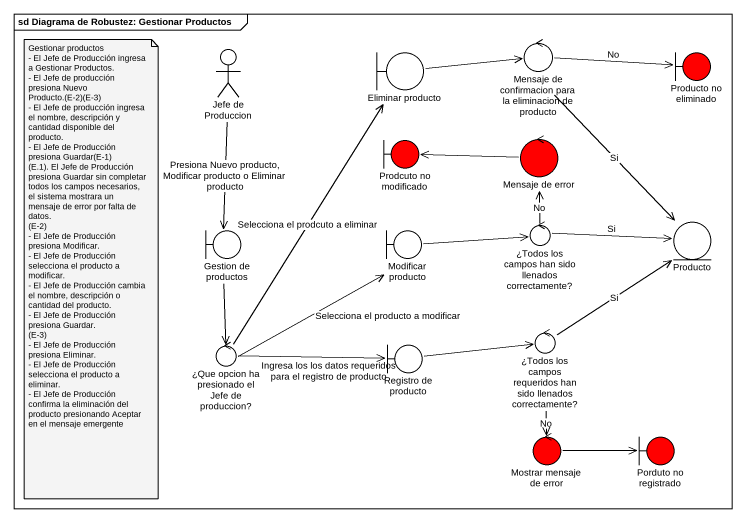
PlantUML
@startuml
mainframe sd Diagrama de Robustez: Gestionar Productos
actor "Jefe de Produccion" as Jefe_de_Produccion
boundary "Eliminar producto" as Eliminar_producto
control "Mensaje de confirmacion para la eliminacion de producto" as Mensaje_de_confirmacion
boundary "Producto no eliminado" as Producto_no_eliminado #FF0000
boundary "Prodcuto no modificado" as Prodcuto_no_modificado #FF0000
control "Mensaje de error" as Mensaje_de_error #FF0000
boundary "Gestion de productos" as Gestion_de_productos
boundary "Modificar producto" as Modificar_producto
control "¿Todos los campos han sido llenados correctamente?" as Todos_los_campos_han_sido
entity Producto
control "¿Que opcion ha presionado el Jefe de produccion?" as Que_opcion_ha_presionado_el
boundary "Registro de producto" as Registro_de_producto
control "¿Todos los campos requeridos han sido llenados correctamente?" as Todos_los_campos_requeridos
control "Mostrar mensaje de error" as Mostrar_mensaje_de_error #FF0000
boundary "Porduto no registrado" as Porduto_no_registrado #FF0000
Jefe_de_Produccion --> Gestion_de_productos : Presiona Nuevo producto, Modificar producto o Eliminar producto
Eliminar_producto -right-> Mensaje_de_confirmacion
Mensaje_de_confirmacion -right-> Producto_no_eliminado : No
Mensaje_de_confirmacion --> Producto : Si
Mensaje_de_error -left-> Prodcuto_no_modificado
Gestion_de_productos --> Que_opcion_ha_presionado_el
Modificar_producto -right-> Todos_los_campos_han_sido
Todos_los_campos_han_sido -up-> Mensaje_de_error : No
Todos_los_campos_han_sido -right-> Producto : Si
Que_opcion_ha_presionado_el -up-> Eliminar_producto : Selecciona el prodcuto a eliminar
Que_opcion_ha_presionado_el -up-> Modificar_producto : Selecciona el producto a modificar
Que_opcion_ha_presionado_el -right-> Registro_de_producto : Ingresa los los datos requeridos para el registro de producto
Registro_de_producto -right-> Todos_los_campos_requeridos
Todos_los_campos_requeridos -up-> Producto : Si
Todos_los_campos_requeridos --> Mostrar_mensaje_de_error : No
Mostrar_mensaje_de_error -right-> Porduto_no_registrado
note as N1
  Gestionar productos
  - El Jefe de Producción ingresa a Gestionar Productos.
  - El Jefe de producción presiona Nuevo Producto.(E-2)(E-3)
  - El Jefe de producción ingresa el nombre, descripción y cantidad disponible del producto.
  - El Jefe de Producción presiona Guardar(E-1)
  (E.1). El Jefe de Producción presiona Guardar sin completar todos los campos necesarios, el sistema mostrara un mensaje de error por falta de datos.
  (E-2)
  - El Jefe de Producción presiona Modificar.
  - El Jefe de Producción selecciona el producto a modificar.
  - El Jefe de Producción cambia el nombre, descripción o cantidad del producto.
  - El Jefe de Producción presiona Guardar.
  (E-3)
  - El Jefe de Producción presiona Eliminar.
  - El Jefe de Producción selecciona el producto a eliminar.
  - El Jefe de Producción confirma la eliminación del producto presionando Aceptar en el mensaje emergente
end note
@enduml
